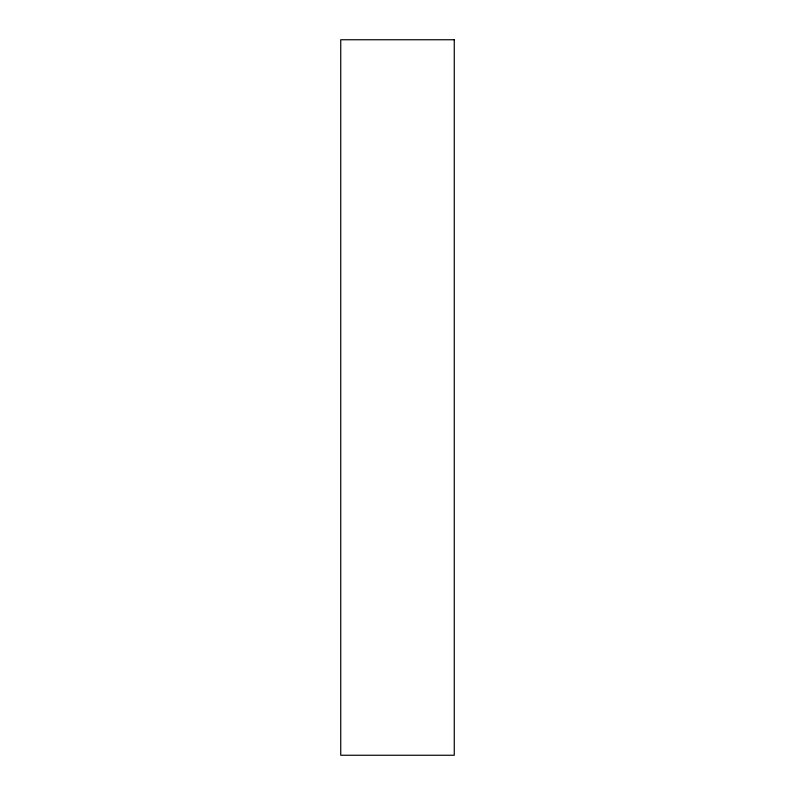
<?xml version="1.0" encoding="UTF-8"?>
<svg xmlns="http://www.w3.org/2000/svg" width="795" height="795" viewBox="0 0 795 795"><rect width="100%" height="100%" fill="white"/><g stroke="black" fill="none" stroke-linecap="round" stroke-linejoin="round"><path stroke-width="1.19" d="M454.263 39.75L340.737 39.75L340.737 755.25L454.263 755.25L454.263 39.75"/></g></svg>
